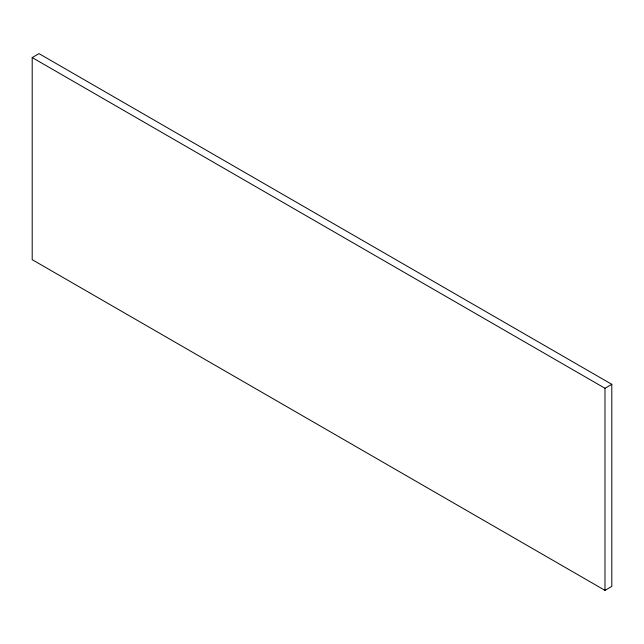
<?xml version="1.0" encoding="UTF-8"?>
<svg xmlns="http://www.w3.org/2000/svg" width="644" height="644" viewBox="0 0 644 644"><rect width="100%" height="100%" fill="white"/><g stroke="black" fill="none" stroke-linecap="round" stroke-linejoin="round"><path stroke-width="0.97" d="M32.2 57.574L39.018 53.637L611.8 384.331L611.8 586.426L604.982 590.363L32.2 259.669L32.2 57.574L604.982 388.268L611.8 384.331M604.982 388.268L604.982 590.363"/></g></svg>
